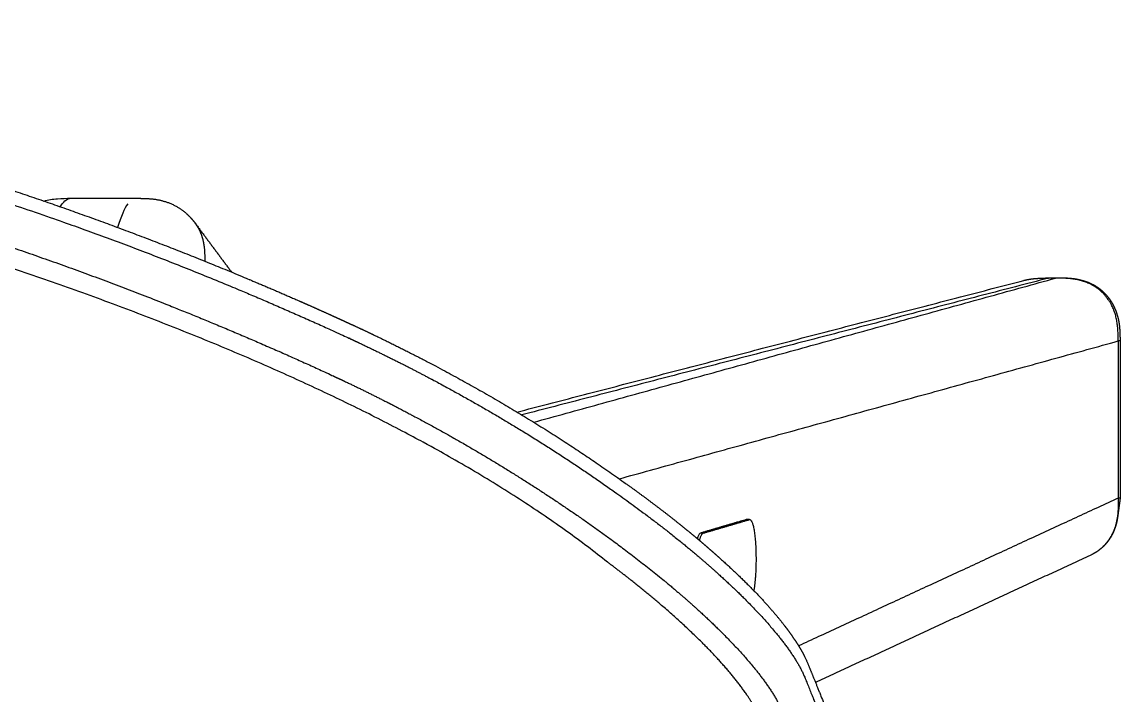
# Model space of a CAD drawing. Header units: millimetres. Extents: x 0 to 2008, y 0 to 2841.
# Drawn here: x 1510.9 to 1641.7, y 1078.6 to 1158.8 of the extents above; entities that cross this region are included whole.
import ezdxf

# ---------------------------------------------------------------- set-up
doc = ezdxf.new("R2010")
doc.units = ezdxf.units.MM
doc.header["$MEASUREMENT"] = 0
doc.layers.add('3052 Søborg Wood full upholstered', color=7, linetype='Continuous', true_color=0x000000)

msp = doc.modelspace()

# ---------------------------------------------------------------- linework, layer by layer
at = {"layer": '3052 Søborg Wood full upholstered'}
for points, weights, knots in [([(1223.87, 1122.84), (1230.46, 1125.88), (1237.13, 1128.74), (1243.88, 1131.42), (1250.64, 1134.09), (1257.46, 1136.58), (1264.35, 1138.88), (1271.36, 1141.22), (1278.44, 1143.36), (1285.57, 1145.3), (1292.71, 1147.24), (1299.9, 1148.97), (1307.13, 1150.5), (1319.92, 1153.2), (1332.84, 1155.25), (1345.84, 1156.64), (1356.11, 1157.74), (1366.41, 1158.42), (1376.74, 1158.69), (1387.06, 1158.96), (1397.39, 1158.82), (1407.7, 1158.25), (1420.81, 1157.54), (1433.87, 1156.16), (1446.84, 1154.11), (1459.72, 1152.08), (1472.48, 1149.41), (1485.09, 1146.1), (1503.04, 1141.39), (1520.65, 1135.4), (1537.76, 1128.23), (1539.81, 1127.37), (1541.86, 1126.49), (1543.9, 1125.6), (1544.31, 1125.42), (1544.71, 1125.24), (1545.12, 1125.06)], [1, 0.999748078021, 0.999748078021, 1, 0.999744198562, 0.999744198562, 1, 0.999731354737, 0.999731354737, 1, 0.999728021452, 0.999728021452, 1, 0.999141027827, 0.999141027827, 1, 0.999460173451, 0.999460173451, 1, 0.999460395668, 0.999460395668, 1, 0.999136031408, 0.999136031408, 1, 0.999163030892, 0.999163030892, 1, 1, 1, 1, 0.999977140408, 0.999977140408, 1, 0.999999068374, 0.999999068374, 1], [140.960202, 140.960202, 140.960202, 140.960202, 162.742813, 162.742813, 162.742813, 184.529383, 184.529383, 184.529383, 206.705819, 206.705819, 206.705819, 228.886597, 228.886597, 228.886597, 268.093532, 268.093532, 268.093532, 299.067204, 299.067204, 299.067204, 330.041981, 330.041981, 330.041981, 369.415103, 369.415103, 369.415103, 408.512095, 408.512095, 408.512095, 464.260965, 464.260965, 464.260965, 470.938772, 470.938772, 470.938772, 472.27532, 472.27532, 472.27532, 472.27532]), ([(1151.16, 1028.66), (1150.75, 1029.22), (1150.51, 1030.36), (1150.91, 1032.04), (1151.17, 1032.76), (1151.22, 1032.91), (1151.28, 1033.06), (1151.34, 1033.21), (1151.4, 1033.36), (1157.42, 1048.73), (1163.52, 1064.06), (1169.71, 1079.36), (1169.77, 1079.51), (1169.83, 1079.66), (1169.89, 1079.81), (1170.03, 1080.14), (1170.34, 1080.79), (1170.9, 1081.79), (1171.57, 1082.84), (1172.68, 1084.41), (1174.34, 1086.49), (1176.66, 1089.05), (1179.34, 1091.74), (1182.35, 1094.51), (1185.58, 1097.29), (1190.2, 1100.99), (1196.38, 1105.5), (1204.21, 1110.59), (1212.52, 1115.42), (1218.23, 1118.37), (1221.22, 1119.81), (1221.61, 1120), (1222, 1120.19), (1222.39, 1120.37), (1223.08, 1120.7), (1223.78, 1121.03), (1224.48, 1121.35), (1236.95, 1127.11), (1262.38, 1137.3), (1301.81, 1148.45), (1342.1, 1155.37), (1375.98, 1157.52), (1403.09, 1157.08), (1423.05, 1155.7), (1443.38, 1153.23), (1463.26, 1149.73), (1483.5, 1145.06), (1510.28, 1137.37), (1530.29, 1129.83), (1543.31, 1124.1), (1543.72, 1123.92), (1544.13, 1123.74), (1544.53, 1123.56), (1546.18, 1122.83), (1547.83, 1122.08), (1549.47, 1121.33), (1550.26, 1120.96), (1553.04, 1119.66), (1563.6, 1114.41), (1574.92, 1107.58), (1583.22, 1101.62), (1585.06, 1100.24), (1587.38, 1098.52), (1590.69, 1095.89), (1594.78, 1092.25), (1597.46, 1089.66), (1599.77, 1087.19), (1601.42, 1085.2), (1602.52, 1083.68), (1603.2, 1082.62), (1603.75, 1081.65), (1604.04, 1081.03), (1604.15, 1080.76), (1604.18, 1080.68), (1604.21, 1080.61), (1604.24, 1080.54), (1604.27, 1080.47), (1604.3, 1080.4), (1604.32, 1080.33), (1610.86, 1064.21), (1617.3, 1048.05), (1623.65, 1031.86), (1623.71, 1031.71), (1623.77, 1031.56), (1623.83, 1031.41), (1623.88, 1031.26), (1624.04, 1030.83), (1624.29, 1029.87), (1624.37, 1028.67), (1624.09, 1027.94), (1623.86, 1027.63)], [1, 1, 1, 1, 1, 1, 0.99999333939, 0.99999333939, 1, 0.999990478996, 0.999990478996, 1, 0.999973262882, 0.999973262882, 1, 1, 1, 1, 1, 1, 1, 1, 1, 1, 1, 1, 1, 1, 1, 1, 1, 0.999996274607, 0.999996274607, 1, 0.999990704677, 0.999990704677, 1, 1, 1, 1, 1, 1, 1, 1, 1, 1, 1, 1, 1, 1, 0.999999077328, 0.999999077328, 1, 0.999983823877, 0.999983823877, 1, 1, 1, 1, 1, 1, 1, 1, 1, 1, 1, 1, 1, 1, 1, 1, 1, 1, 1, 1, 1, 1, 1, 1, 0.999989859386, 0.999989859386, 1, 0.999981092927, 0.999981092927, 1, 1, 1, 1, 1, 1, 1], [4.876695, 4.876695, 4.876695, 4.876695, 15.084767, 20.305162, 21.60809, 21.60809, 21.60809, 22.093832, 22.093832, 22.093832, 71.604138, 71.604138, 71.604138, 72.081296, 72.081296, 72.081296, 73.156467, 74.256565, 75.524212, 76.899361, 80.018045, 83.484405, 87.277903, 91.384898, 95.765669, 100.057721, 109.143028, 118.715872, 128.052491, 137.987416, 137.987416, 137.987416, 139.290186, 139.290186, 139.290186, 141.592948, 141.592948, 141.592948, 182.825667, 223.664575, 264.348139, 305.290969, 325.352889, 345.67643, 365.292153, 386.746947, 406.223473, 427.586937, 470.286334, 470.286334, 470.286334, 471.617889, 471.617889, 471.617889, 477.036687, 477.036687, 477.036687, 479.584946, 486.045017, 511.816397, 519.502245, 519.502245, 519.502245, 528.170116, 532.183449, 535.921169, 539.332309, 542.336643, 543.674087, 544.958759, 546.116192, 547.006593, 547.006593, 547.006593, 547.673209, 547.673209, 547.673209, 548.347785, 548.347785, 548.347785, 600.527534, 600.527534, 600.527534, 601.011953, 601.011953, 601.011953, 602.310523, 604.946492, 610.231448, 615.858525, 615.858525, 615.858525, 615.858525]), ([(1154.09, 1024.7), (1154.03, 1024.79), (1153.69, 1025.32), (1153.5, 1026.31), (1153.71, 1027.66), (1153.96, 1028.48), (1154.1, 1028.87), (1154.14, 1028.97), (1154.2, 1029.12), (1154.25, 1029.27), (1154.31, 1029.42), (1160.26, 1044.74), (1166.28, 1060.02), (1172.39, 1075.27), (1172.45, 1075.42), (1172.51, 1075.57), (1172.57, 1075.72), (1172.7, 1076.02), (1173, 1076.66), (1173.55, 1077.66), (1174.23, 1078.72), (1175.3, 1080.26), (1176.91, 1082.3), (1179.19, 1084.84), (1181.8, 1087.47), (1185.78, 1091.18), (1191.39, 1095.84), (1198.74, 1101.23), (1206.63, 1106.37), (1214.8, 1111.11), (1220.43, 1114.01), (1223.26, 1115.38), (1223.65, 1115.57), (1224.03, 1115.76), (1224.42, 1115.94), (1225.1, 1116.27), (1225.79, 1116.59), (1226.48, 1116.9), (1232.56, 1119.72), (1245.02, 1125.1), (1263.85, 1132.08), (1282.9, 1138.04), (1308.38, 1144.59), (1341.55, 1150.42), (1381.51, 1153.08), (1422.1, 1151.45), (1455.87, 1146.5), (1482.75, 1140.24), (1502.9, 1134.39), (1522.21, 1127.67), (1535.16, 1122.36), (1541.4, 1119.62), (1541.8, 1119.44), (1542.2, 1119.27), (1542.6, 1119.09), (1544.23, 1118.36), (1545.86, 1117.63), (1547.48, 1116.88), (1547.71, 1116.77), (1548.4, 1116.45), (1550.47, 1115.48), (1555.3, 1113.11), (1565.03, 1107.89), (1574.72, 1101.77), (1580.98, 1097.25), (1582.63, 1096.01), (1584.92, 1094.29), (1588.15, 1091.72), (1592.22, 1088.09), (1594.89, 1085.5), (1597.23, 1082.97), (1598.86, 1080.98), (1599.92, 1079.49), (1600.56, 1078.49), (1601.08, 1077.56), (1601.36, 1076.95), (1601.49, 1076.65), (1601.52, 1076.58), (1601.54, 1076.51), (1601.57, 1076.44), (1601.6, 1076.37), (1601.63, 1076.29), (1601.66, 1076.22), (1608.11, 1060.15), (1614.47, 1044.05), (1620.75, 1027.91), (1620.81, 1027.76), (1620.87, 1027.61), (1620.92, 1027.46), (1620.98, 1027.32), (1621.12, 1026.9), (1621.36, 1026), (1621.46, 1024.77), (1621.2, 1024.02), (1620.94, 1023.67)], [1, 1, 1, 1, 1, 1, 1, 1, 0.999994955698, 0.999994955698, 1, 0.999990763924, 0.999990763924, 1, 0.999977146032, 0.999977146032, 1, 1, 1, 1, 1, 1, 1, 1, 1, 1, 1, 1, 1, 1, 1, 1, 0.99999619332, 0.99999619332, 1, 0.999990575397, 0.999990575397, 1, 1, 1, 1, 1, 1, 1, 1, 1, 1, 1, 1, 1, 1, 1, 0.999999082741, 0.999999082741, 1, 0.999983709533, 0.999983709533, 1, 1, 1, 1, 1, 1, 1, 1, 1, 1, 1, 1, 1, 1, 1, 1, 1, 1, 1, 1, 1, 1, 1, 1, 1, 1, 0.999990162927, 0.999990162927, 1, 0.999985828447, 0.999985828447, 1, 1, 1, 1, 1, 1, 1], [90.42953, 90.42953, 90.42953, 90.42953, 92.070696, 99.501509, 103.799224, 106.338497, 107.266948, 107.266948, 107.266948, 107.750456, 107.750456, 107.750456, 157.036636, 157.036636, 157.036636, 157.511658, 157.511658, 157.511658, 158.506524, 159.644984, 160.914521, 162.290968, 165.269912, 168.703845, 172.52668, 176.384391, 185.011888, 194.395766, 203.705718, 213.277385, 222.709366, 222.709366, 222.709366, 223.996239, 223.996239, 223.996239, 226.270831, 226.270831, 226.270831, 246.37219, 266.963322, 286.501062, 306.230851, 345.877152, 387.38702, 426.196787, 467.580609, 489.62046, 508.985653, 530.497126, 550.941764, 550.941764, 550.941764, 552.257239, 552.257239, 552.257239, 557.610628, 557.610628, 557.610628, 558.368351, 559.844692, 564.31082, 574.22954, 592.669716, 599.622398, 599.622398, 599.622398, 608.203191, 612.010178, 615.961112, 619.374645, 622.346834, 623.67612, 624.865468, 625.896418, 626.867116, 626.867116, 626.867116, 627.533657, 627.533657, 627.533657, 628.207971, 628.207971, 628.207971, 680.156688, 680.156688, 680.156688, 680.638935, 680.638935, 680.638935, 681.914546, 684.428821, 689.36788, 695.585927, 695.585927, 695.585927, 695.585927]), ([(1524.5, 1137.81), (1524.89, 1137.81), (1525.57, 1137.81), (1526.8, 1137.72), (1528.16, 1137.42), (1529.63, 1136.72), (1530.47, 1136.04), (1530.84, 1135.65), (1531.08, 1135.41), (1531.3, 1135.15), (1531.51, 1134.87)], [1, 1, 1, 1, 1, 1, 1, 1, 0.998488902886, 0.998488902886, 1], [35.546778, 35.546778, 35.546778, 35.546778, 36.714451, 37.593595, 39.235079, 40.857077, 42.4579, 42.4579, 42.4579, 43.489205, 43.489205, 43.489205, 43.489205]), ([(1630.81, 1128.15), (1631.1, 1128.2), (1631.39, 1128.24), (1631.69, 1128.26), (1631.85, 1128.27), (1632.02, 1128.28), (1632.19, 1128.29), (1632.22, 1128.29), (1632.23, 1128.29), (1632.26, 1128.29), (1632.29, 1128.29), (1632.31, 1128.29), (1632.39, 1128.3), (1632.41, 1128.3), (1632.48, 1128.3), (1632.53, 1128.3), (1632.58, 1128.3), (1632.63, 1128.31), (1632.7, 1128.31), (1632.72, 1128.31), (1632.77, 1128.31), (1632.82, 1128.31), (1632.87, 1128.32), (1632.92, 1128.32), (1632.95, 1128.32), (1632.97, 1128.32), (1633.01, 1128.32), (1633.04, 1128.32), (1633.06, 1128.32), (1633.1, 1128.33), (1633.15, 1128.33), (1633.2, 1128.33)], [1, 0.999114776912, 0.999114776912, 1, 0.999866024866, 0.999866024866, 1, 1, 1, 1, 1, 1, 1, 1, 1, 0.999999749603, 0.999999749603, 1, 1, 1, 1, 0.999999941427, 0.999999941427, 1, 1, 1, 1, 1, 1, 0.999842935158, 0.999842935158, 1], [0, 0, 0, 0, 0.885483, 0.885483, 0.885483, 1.392433, 1.392433, 1.392433, 1.481918, 1.481918, 1.576584, 1.576584, 1.576584, 1.785178, 1.785178, 1.785178, 1.931602, 1.931602, 1.931602, 2.129663, 2.129663, 2.129663, 2.276199, 2.276199, 2.276199, 2.395939, 2.395939, 2.475719, 2.475719, 2.475719, 2.612211, 2.612211, 2.612211, 2.612211]), ([(1634.04, 1128.34), (1634.3, 1128.34), (1634.49, 1128.34), (1635.03, 1128.33), (1635.28, 1128.33), (1635.54, 1128.31), (1635.8, 1128.29), (1636.06, 1128.27), (1636.58, 1128.19), (1636.84, 1128.14), (1637.09, 1128.07), (1637.34, 1128.01), (1637.59, 1127.93), (1638.08, 1127.74), (1638.32, 1127.63), (1638.55, 1127.51), (1639.01, 1127.26), (1639.43, 1126.95), (1639.8, 1126.58), (1640.18, 1126.21), (1640.51, 1125.79), (1640.77, 1125.33), (1640.79, 1125.31), (1640.8, 1125.28), (1640.82, 1125.26), (1641.07, 1124.81), (1641.26, 1124.33), (1641.4, 1123.84), (1641.48, 1123.57), (1641.54, 1123.31), (1641.63, 1122.77), (1641.66, 1122.5), (1641.68, 1122.23), (1641.72, 1121.71), (1641.72, 1121.33), (1641.72, 1120.81)], [1, 1, 1, 1, 1, 1, 1, 1, 1, 1, 1, 1, 1, 1, 1, 1, 0.993775061767, 0.993775061767, 1, 0.993746327334, 0.993746327334, 1, 1, 1, 1, 0.995432089529, 0.995432089529, 1, 1, 1, 1, 1, 1, 1, 1, 1], [3.452745, 3.452745, 3.452745, 3.452745, 4.214759, 4.214759, 4.959733, 4.959733, 4.959733, 5.755328, 5.755328, 6.543398, 6.543398, 6.543398, 7.329621, 7.329621, 8.117701, 8.117701, 8.117701, 9.684244, 9.684244, 9.684244, 11.270617, 11.270617, 11.270617, 11.358559, 11.358559, 11.358559, 12.89508, 12.89508, 12.89508, 13.7347, 13.7347, 14.556854, 14.556854, 14.556854, 15.985367, 15.985367, 15.985367, 15.985367]), ([(1545.12, 1125.06), (1545.96, 1124.68), (1546.8, 1124.31), (1547.64, 1123.93), (1548.04, 1123.75), (1548.45, 1123.57), (1548.85, 1123.38), (1549.05, 1123.29), (1549.26, 1123.2), (1549.46, 1123.1), (1549.66, 1123.01), (1549.87, 1122.92), (1550.07, 1122.82)], [1, 0.999995976106, 0.999995976106, 1, 0.99999904435, 0.99999904435, 1, 1, 1, 1, 1, 1, 1], [472.27532, 472.27532, 472.27532, 472.27532, 475.029682, 475.029682, 475.029682, 476.365469, 476.365469, 476.365469, 477.034563, 477.034563, 477.034563, 477.70718, 477.70718, 477.70718, 477.70718]), ([(1550.07, 1122.82), (1550.85, 1122.46), (1551.63, 1122.1), (1552.4, 1121.73), (1554.36, 1120.8), (1556.3, 1119.83), (1558.23, 1118.84), (1565.88, 1114.89), (1573.13, 1110.54), (1579.69, 1106.04), (1581.6, 1104.73), (1583.49, 1103.38), (1585.36, 1101.99), (1585.94, 1101.55), (1586.52, 1101.12), (1587.1, 1100.67), (1587.67, 1100.24), (1588.24, 1099.8), (1588.8, 1099.35), (1589.36, 1098.91), (1589.91, 1098.46), (1590.47, 1098), (1592.64, 1096.21), (1594.63, 1094.45), (1596.4, 1092.74), (1598.2, 1091.01), (1599.76, 1089.34), (1601.04, 1087.78), (1601.68, 1087), (1602.25, 1086.25), (1602.75, 1085.52), (1603.5, 1084.43), (1604.09, 1083.41), (1604.49, 1082.44), (1604.52, 1082.36), (1604.56, 1082.28), (1604.58, 1082.21), (1604.61, 1082.14), (1604.64, 1082.07), (1604.67, 1082), (1604.84, 1081.57), (1605.02, 1081.15), (1605.19, 1080.73), (1606.24, 1078.14), (1607.29, 1075.54), (1608.34, 1072.95), (1613.65, 1059.85), (1618.89, 1046.72), (1624.08, 1033.57)], [1, 0.999985872157, 0.999985872157, 1, 0.999917396468, 0.999917396468, 1, 1, 1, 1, 0.999879220486, 0.999879220486, 1, 0.999981738372, 0.999981738372, 1, 0.999977408286, 0.999977408286, 1, 0.999975022687, 0.999975022687, 1, 1, 1, 1, 1, 1, 1, 1, 1, 1, 1, 1, 1, 1, 1, 1, 1, 1, 1, 1, 1, 1, 0.999999743122, 0.999999743122, 1, 0.999993310362, 0.999993310362, 1], [477.70718, 477.70718, 477.70718, 477.70718, 480.284285, 480.284285, 480.284285, 486.788336, 486.788336, 486.788336, 512.982221, 512.982221, 512.982221, 519.954128, 519.954128, 519.954128, 522.139766, 522.139766, 522.139766, 524.289723, 524.289723, 524.289723, 526.432767, 526.432767, 526.432767, 536.790265, 536.790265, 536.790265, 547.339157, 547.339157, 547.339157, 552.601673, 552.601673, 552.601673, 560.546979, 560.546979, 560.546979, 561.21935, 561.21935, 561.21935, 561.89403, 561.89403, 561.89403, 565.859441, 565.859441, 565.859441, 574.25079, 574.25079, 574.25079, 616.661159, 616.661159, 616.661159, 616.661159]), ([(1641.72, 1102.09), (1641.72, 1102), (1641.72, 1101.92), (1641.71, 1101.83), (1641.69, 1101.72), (1641.68, 1101.62), (1641.66, 1101.52), (1641.65, 1101.41), (1641.63, 1101.28), (1641.61, 1101.18), (1641.6, 1101.07), (1641.58, 1100.95), (1641.57, 1100.84), (1641.55, 1100.72), (1641.54, 1100.6), (1641.52, 1100.48), (1641.5, 1100.35), (1641.49, 1100.22), (1641.47, 1100.08), (1641.46, 1100.04), (1641.45, 1099.94), (1641.42, 1099.77), (1641.38, 1099.5), (1641.33, 1099.27), (1641.29, 1099.11), (1641.29, 1099.09), (1641.28, 1099.06), (1641.27, 1099.04), (1641.21, 1098.81), (1641.14, 1098.57), (1640.96, 1098.11), (1640.86, 1097.88), (1640.73, 1097.65), (1640.49, 1097.2), (1640.19, 1096.79), (1639.83, 1096.42), (1639.66, 1096.25), (1639.47, 1096.08), (1639.07, 1095.77), (1638.85, 1095.62), (1638.63, 1095.5), (1638.54, 1095.45), (1638.45, 1095.4), (1638.36, 1095.36)], [0.999999998441, 0.997820763588, 0.997820764108, 1, 0.999961820665, 0.999961820665, 1, 1, 1, 1, 0.999993896243, 0.999993896243, 1, 1, 1, 1, 0.999995093275, 0.999995093275, 1, 1, 1, 1, 1, 1, 1, 1, 1, 1, 1, 1, 1, 1, 1, 0.993396338307, 0.993396338307, 1, 1, 1, 1, 1, 1, 0.999776479314, 0.999776479314, 1], [34.70366, 34.70366, 34.70366, 34.70366, 34.970228, 34.970228, 34.970228, 35.285434, 35.285434, 35.285434, 35.746364, 35.746364, 35.746364, 36.095086, 36.095086, 36.095086, 36.580731, 36.580731, 36.580731, 36.978196, 36.978196, 36.978196, 37.125313, 37.25917, 37.494211, 37.964966, 37.964966, 37.964966, 38.047117, 38.047117, 38.047117, 38.766873, 38.766873, 39.556962, 39.556962, 39.556962, 41.080228, 41.080228, 41.080228, 41.858758, 41.858758, 42.612249, 42.612249, 42.612249, 42.917109, 42.917109, 42.917109, 42.917109]), ([(1616.16, 1022.22), (1616.78, 1022.32), (1618.01, 1022.77), (1618.7, 1024.04), (1618.58, 1025.51), (1618.35, 1026.38), (1618.21, 1026.78), (1618.16, 1026.92), (1618.11, 1027.07), (1618.05, 1027.21), (1617.99, 1027.36), (1611.72, 1043.45), (1605.37, 1059.5), (1598.93, 1075.53), (1598.9, 1075.6), (1598.87, 1075.67), (1598.84, 1075.74), (1598.81, 1075.81), (1598.78, 1075.88), (1598.76, 1075.95), (1598.64, 1076.24), (1598.37, 1076.82), (1597.87, 1077.7), (1597.26, 1078.66), (1596.24, 1080.08), (1594.68, 1081.99), (1592.43, 1084.41), (1589.86, 1086.89), (1585.95, 1090.36), (1582.84, 1092.83), (1580.64, 1094.47)], [1, 1, 1, 1, 1, 1, 1, 1, 0.999984125028, 0.999984125028, 1, 0.999990425004, 0.999990425004, 1, 1, 1, 1, 1, 1, 1, 1, 1, 1, 1, 1, 1, 1, 1, 1, 1, 1], [25.606999, 25.606999, 25.606999, 25.606999, 32.413739, 42.114843, 47.053901, 49.568176, 50.843788, 50.843788, 50.843788, 51.317817, 51.317817, 51.317817, 103.117112, 103.117112, 103.117112, 103.791425, 103.791425, 103.791425, 104.457967, 104.457967, 104.457967, 105.385581, 106.370757, 107.507552, 108.778649, 111.623396, 114.895087, 118.687427, 122.346773, 130.579115, 130.579115, 130.579115, 130.579115])]:
    msp.add_rational_spline(points, weights, degree=3, knots=knots, dxfattribs=at)
for points, knots in [([(1513.49, 1137.49), (1513.99, 1137.63), (1514.55, 1137.72), (1515.63, 1137.81), (1516.19, 1137.81), (1516.72, 1137.81)], [14.105881, 14.105881, 14.105881, 14.105881, 15.906808, 15.906808, 17.517128, 17.517128, 17.517128, 17.517128]), ([(1515.45, 1136.81), (1515.64, 1137.1), (1516.06, 1137.63), (1516.49, 1137.81), (1516.73, 1137.81)], [21.889827, 21.889827, 21.889827, 21.889827, 24.501866, 27.756248, 27.756248, 27.756248, 27.756248]), ([(1591.73, 1097.92), (1591.68, 1097.9), (1591.63, 1097.86), (1591.52, 1097.71), (1591.47, 1097.61), (1591.4, 1097.41), (1591.38, 1097.34), (1591.36, 1097.26)], [5.69237, 5.69237, 5.69237, 5.69237, 6.703089, 6.703089, 7.713849, 7.713849, 8.214426, 8.214426, 8.214426, 8.214426])]:
    msp.add_open_spline(points, degree=3, knots=knots, dxfattribs=at)
for points, degree in [([(1516.73, 1137.81), (1520.61, 1137.81), (1524.5, 1137.81)], 2), ([(1523.52, 1137.17), (1523.09, 1136.59), (1522.68, 1135.64), (1522.29, 1134.34)], 3), ([(1524.5, 1137.81), (1524.5, 1137.81), (1524.5, 1137.81), (1524.5, 1137.81)], 3), ([(1531.51, 1134.87), (1532.07, 1134.12), (1532.46, 1133.24), (1532.66, 1132.28), (1532.68, 1131.3), (1532.66, 1130.33)], 5), ([(1531.53, 1134.84), (1533.69, 1131.93), (1535.86, 1129.02)], 2), ([(1580.64, 1094.47), (1556.21, 1113.94), (1507.56, 1130.22)], 2), ([(1569.87, 1112.34), (1600.08, 1120.19), (1630.28, 1128.03)], 2), ([(1633.2, 1128.3), (1601.82, 1120.15), (1570.44, 1112)], 2), ([(1571.86, 1111.13), (1602.95, 1119.72), (1634.04, 1128.3)], 2), ([(1630.28, 1128.03), (1630.84, 1128.18), (1631.43, 1128.26), (1632.02, 1128.3), (1632.61, 1128.3), (1633.2, 1128.3)], 5), ([(1633.2, 1128.33), (1633.62, 1128.33), (1634.04, 1128.34)], 2), ([(1634.04, 1128.3), (1633.62, 1128.3), (1633.2, 1128.3)], 2), ([(1641.5, 1120.81), (1641.48, 1123.31), (1641.47, 1125.81), (1638.98, 1128.31), (1636.51, 1128.3), (1634.04, 1128.3)], 5), ([(1582.05, 1104.39), (1611.77, 1112.6), (1641.5, 1120.81)], 2), ([(1641.72, 1120.81), (1641.73, 1120.81), (1641.7, 1120.81), (1641.64, 1120.81), (1641.57, 1120.81), (1641.5, 1120.81)], 5), ([(1641.5, 1120.81), (1641.5, 1111.45), (1641.5, 1102.09)], 2), ([(1641.72, 1120.81), (1641.72, 1111.45), (1641.72, 1102.09)], 2), ([(1641.5, 1102.09), (1622.46, 1093.29), (1603.43, 1084.48)], 2), ([(1641.5, 1102.09), (1641.52, 1100.43), (1641.54, 1098.76), (1640.82, 1097.1), (1639.61, 1095.93), (1638.15, 1095.25)], 5), ([(1641.72, 1102.09), (1641.73, 1102.09), (1641.7, 1102.09), (1641.64, 1102.09), (1641.57, 1102.09), (1641.5, 1102.09)], 5), ([(1597.19, 1099.53), (1594.46, 1098.73), (1591.73, 1097.92)], 2), ([(1592.07, 1097.92), (1594.82, 1098.72), (1597.57, 1099.53)], 2), ([(1597.57, 1099.53), (1597.38, 1099.53), (1597.19, 1099.53)], 2), ([(1597.23, 1099.54), (1597.41, 1099.54), (1597.6, 1099.54)], 2), ([(1592.07, 1097.92), (1591.9, 1097.92), (1591.73, 1097.92)], 2), ([(1638.15, 1095.25), (1621.79, 1087.69), (1605.44, 1080.12)], 2)]:
    msp.add_open_spline(points, degree=degree, dxfattribs=at)
for points, weights in [([(1633.2, 1128.3), (1633.2, 1128.31), (1633.2, 1128.33)], [1, 0.998130763822, 1]), ([(1634.04, 1128.3), (1634.04, 1128.32), (1634.04, 1128.33)], [1, 0.998130763822, 1]), ([(1597.19, 1099.53), (1597.21, 1099.54), (1597.23, 1099.54)], [1, 0.989055702761, 0.999999994781]), ([(1597.26, 1099.53), (1597.25, 1099.54), (1597.23, 1099.54)], [1, 0.989962545584, 1]), ([(1597.57, 1099.53), (1598.35, 1099.76), (1598.35, 1094.81)], [1, 0.707106781187, 1]), ([(1591.62, 1097.04), (1591.83, 1097.85), (1592.07, 1097.92)], [0.864742224589, 0.894032605035, 1]), ([(1598.35, 1094.81), (1598.35, 1092.61), (1598.09, 1091.06)], [1, 0.844657290185, 0.85409379643])]:
    msp.add_rational_spline(points, weights, degree=2, dxfattribs=at)

doc.saveas('drawing.dxf')
